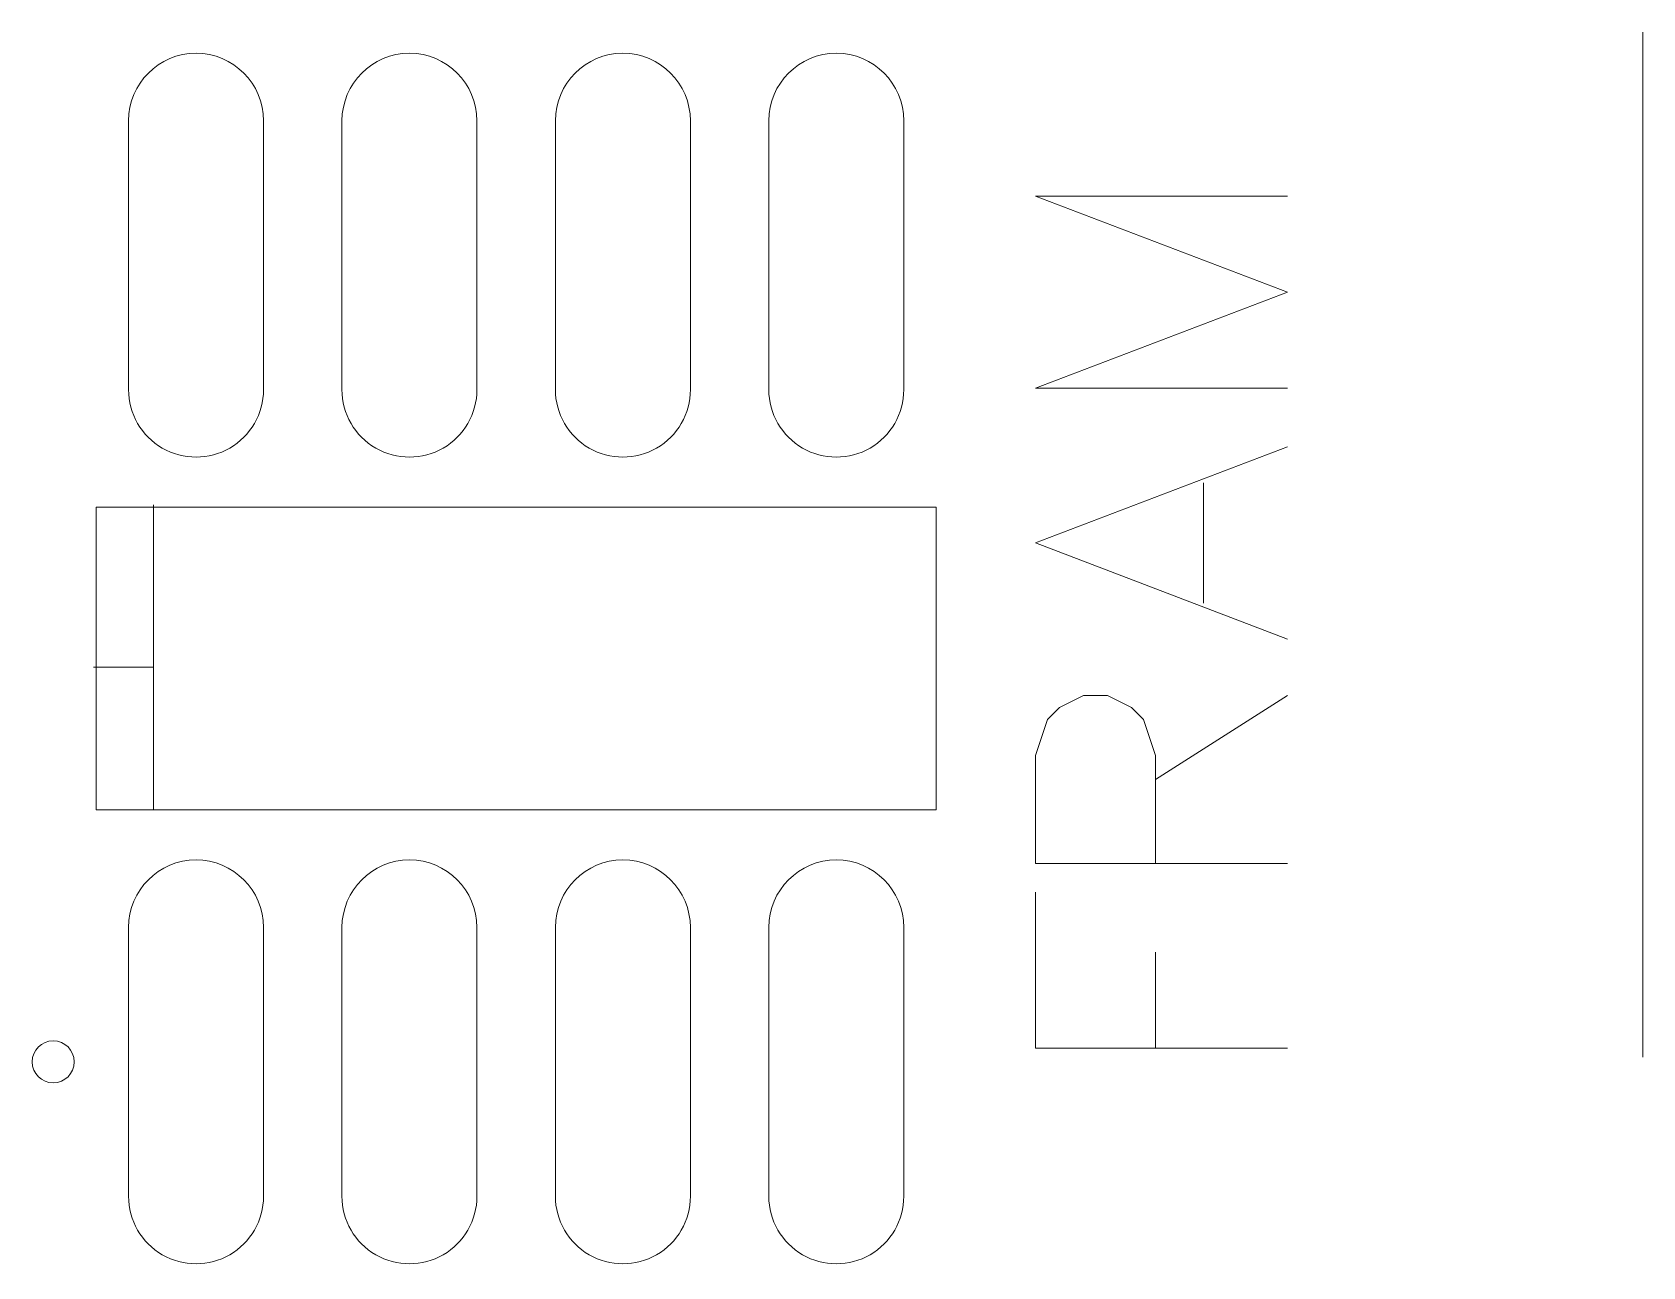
# Model space of a CAD drawing. Header units: millimetres. Extents: x -105 to 95, y -39 to 71.
# Drawn here: x -29.25 to -19.67, y 6.47 to 13.82 of the extents above; entities that cross this region are included whole.
import ezdxf

# ---------------------------------------------------------------- set-up
doc = ezdxf.new("R2010")
doc.units = ezdxf.units.MM
doc.header["$MEASUREMENT"] = 0
doc.layers.add('MultiLayer', color=7, linetype='Continuous')
doc.layers.add('TopOverlay', color=7, linetype='Continuous')

msp = doc.modelspace()

# ---------------------------------------------------------------- linework, layer by layer
at = {"layer": 'MultiLayer', "lineweight": 9}
for points in [[(-19.6659, 7.7203), (-19.6659, 7.7203), (-19.6659, 13.8203), (-19.6659, 13.8203)], [(-28.6768, 11.6933), (-28.6768, 11.6933), (-28.6768, 13.2933), (-28.6768, 13.2933)], [(-27.8736, 11.6933), (-27.8736, 11.6933), (-27.8736, 13.2933), (-27.8736, 13.2933)], [(-27.4068, 11.6933), (-27.4068, 11.6933), (-27.4068, 13.2933), (-27.4068, 13.2933)], [(-26.6036, 11.6933), (-26.6036, 11.6933), (-26.6036, 13.2933), (-26.6036, 13.2933)], [(-26.1368, 11.6933), (-26.1368, 11.6933), (-26.1368, 13.2933), (-26.1368, 13.2933)], [(-25.3336, 11.6933), (-25.3336, 11.6933), (-25.3336, 13.2933), (-25.3336, 13.2933)], [(-24.8668, 11.6933), (-24.8668, 11.6933), (-24.8668, 13.2933), (-24.8668, 13.2933)], [(-24.0636, 11.6933), (-24.0636, 11.6933), (-24.0636, 13.2933), (-24.0636, 13.2933)], [(-28.8702, 10.9933), (-28.8702, 10.9933), (-23.8702, 10.9933), (-23.8702, 10.9933)], [(-28.8702, 9.1933), (-28.8702, 9.1933), (-28.8702, 10.9933), (-28.8702, 10.9933)], [(-28.5292, 9.1933), (-28.5292, 9.1933), (-28.5292, 11.0077), (-28.5292, 11.0077)], [(-23.8702, 9.1933), (-23.8702, 9.1933), (-23.8702, 10.9933), (-23.8702, 10.9933)], [(-28.8848, 10.0425), (-28.8848, 10.0425), (-28.5292, 10.0425), (-28.5292, 10.0425)], [(-28.8702, 9.1933), (-28.8702, 9.1933), (-28.8702, 9.2189), (-28.8702, 9.2189)], [(-28.8702, 9.1933), (-28.8702, 9.1933), (-23.8702, 9.1933), (-23.8702, 9.1933)], [(-28.6768, 6.8933), (-28.6768, 6.8933), (-28.6768, 8.4933), (-28.6768, 8.4933)], [(-27.8736, 6.8933), (-27.8736, 6.8933), (-27.8736, 8.4933), (-27.8736, 8.4933)], [(-27.4068, 6.8933), (-27.4068, 6.8933), (-27.4068, 8.4933), (-27.4068, 8.4933)], [(-26.6036, 6.8933), (-26.6036, 6.8933), (-26.6036, 8.4933), (-26.6036, 8.4933)], [(-26.1368, 6.8933), (-26.1368, 6.8933), (-26.1368, 8.4933), (-26.1368, 8.4933)], [(-25.3336, 6.8933), (-25.3336, 6.8933), (-25.3336, 8.4933), (-25.3336, 8.4933)], [(-24.8668, 6.8933), (-24.8668, 6.8933), (-24.8668, 8.4933), (-24.8668, 8.4933)], [(-24.0636, 6.8933), (-24.0636, 6.8933), (-24.0636, 8.4933), (-24.0636, 8.4933)]]:
    msp.add_open_spline(points, degree=3, dxfattribs=at)
for points, knots in [([(-27.8736, 13.2933), (-27.8736, 13.5151), (-28.0534, 13.6949), (-28.2752, 13.6949), (-28.2752, 13.6949), (-28.497, 13.6949), (-28.6768, 13.5151), (-28.6768, 13.2933)], [0, 0, 0, 0, 0.333333, 0.333333, 0.333333, 0.333333, 1, 1, 1, 1]), ([(-26.6036, 13.2933), (-26.6036, 13.5151), (-26.7834, 13.6949), (-27.0052, 13.6949), (-27.0052, 13.6949), (-27.227, 13.6949), (-27.4068, 13.5151), (-27.4068, 13.2933)], [0, 0, 0, 0, 0.333333, 0.333333, 0.333333, 0.333333, 1, 1, 1, 1]), ([(-25.3336, 13.2933), (-25.3336, 13.5151), (-25.5134, 13.6949), (-25.7352, 13.6949), (-25.7352, 13.6949), (-25.957, 13.6949), (-26.1368, 13.5151), (-26.1368, 13.2933)], [0, 0, 0, 0, 0.333333, 0.333333, 0.333333, 0.333333, 1, 1, 1, 1]), ([(-24.0636, 13.2933), (-24.0636, 13.5151), (-24.2434, 13.6949), (-24.4652, 13.6949), (-24.4652, 13.6949), (-24.687, 13.6949), (-24.8668, 13.5151), (-24.8668, 13.2933)], [0, 0, 0, 0, 0.333333, 0.333333, 0.333333, 0.333333, 1, 1, 1, 1]), ([(-28.6768, 11.6933), (-28.6768, 11.5498), (-28.6003, 11.4173), (-28.476, 11.3455), (-28.476, 11.3455), (-28.3518, 11.2738), (-28.1987, 11.2738), (-28.0744, 11.3455), (-28.0744, 11.3455), (-27.9502, 11.4173), (-27.8736, 11.5498), (-27.8736, 11.6933)], [0, 0, 0, 0, 0.25, 0.25, 0.25, 0.25, 0.5, 0.5, 0.5, 0.5, 1, 1, 1, 1]), ([(-27.4068, 11.6933), (-27.4068, 11.5498), (-27.3303, 11.4173), (-27.206, 11.3455), (-27.206, 11.3455), (-27.0818, 11.2738), (-26.9287, 11.2738), (-26.8044, 11.3455), (-26.8044, 11.3455), (-26.6802, 11.4173), (-26.6036, 11.5498), (-26.6036, 11.6933)], [0, 0, 0, 0, 0.25, 0.25, 0.25, 0.25, 0.5, 0.5, 0.5, 0.5, 1, 1, 1, 1]), ([(-26.1368, 11.6933), (-26.1368, 11.5498), (-26.0603, 11.4173), (-25.936, 11.3455), (-25.936, 11.3455), (-25.8118, 11.2738), (-25.6587, 11.2738), (-25.5344, 11.3455), (-25.5344, 11.3455), (-25.4102, 11.4173), (-25.3336, 11.5498), (-25.3336, 11.6933)], [0, 0, 0, 0, 0.25, 0.25, 0.25, 0.25, 0.5, 0.5, 0.5, 0.5, 1, 1, 1, 1]), ([(-24.8668, 11.6933), (-24.8668, 11.5498), (-24.7903, 11.4173), (-24.666, 11.3455), (-24.666, 11.3455), (-24.5418, 11.2738), (-24.3887, 11.2738), (-24.2644, 11.3455), (-24.2644, 11.3455), (-24.1402, 11.4173), (-24.0636, 11.5498), (-24.0636, 11.6933)], [0, 0, 0, 0, 0.25, 0.25, 0.25, 0.25, 0.5, 0.5, 0.5, 0.5, 1, 1, 1, 1]), ([(-27.8736, 8.4933), (-27.8736, 8.7151), (-28.0534, 8.8949), (-28.2752, 8.8949), (-28.2752, 8.8949), (-28.497, 8.8949), (-28.6768, 8.7151), (-28.6768, 8.4933)], [0, 0, 0, 0, 0.333333, 0.333333, 0.333333, 0.333333, 1, 1, 1, 1]), ([(-26.6036, 8.4933), (-26.6036, 8.7151), (-26.7834, 8.8949), (-27.0052, 8.8949), (-27.0052, 8.8949), (-27.227, 8.8949), (-27.4068, 8.7151), (-27.4068, 8.4933)], [0, 0, 0, 0, 0.333333, 0.333333, 0.333333, 0.333333, 1, 1, 1, 1]), ([(-25.3336, 8.4933), (-25.3336, 8.7151), (-25.5134, 8.8949), (-25.7352, 8.8949), (-25.7352, 8.8949), (-25.957, 8.8949), (-26.1368, 8.7151), (-26.1368, 8.4933)], [0, 0, 0, 0, 0.333333, 0.333333, 0.333333, 0.333333, 1, 1, 1, 1]), ([(-24.0636, 8.4933), (-24.0636, 8.7151), (-24.2434, 8.8949), (-24.4652, 8.8949), (-24.4652, 8.8949), (-24.687, 8.8949), (-24.8668, 8.7151), (-24.8668, 8.4933)], [0, 0, 0, 0, 0.333333, 0.333333, 0.333333, 0.333333, 1, 1, 1, 1]), ([(-29.1252, 7.8183), (-29.1943, 7.8183), (-29.2502, 7.7623), (-29.2502, 7.6933), (-29.2502, 7.6933), (-29.2502, 7.6243), (-29.1943, 7.5683), (-29.1252, 7.5683), (-29.1252, 7.5683), (-29.0562, 7.5683), (-29.0002, 7.6243), (-29.0002, 7.6933), (-29.0002, 7.6933), (-29.0002, 7.7623), (-29.0562, 7.8183), (-29.1252, 7.8183)], [0, 0, 0, 0, 0.2, 0.2, 0.2, 0.2, 0.4, 0.4, 0.4, 0.4, 0.6, 0.6, 0.6, 0.6, 1, 1, 1, 1]), ([(-28.6768, 6.8933), (-28.6768, 6.7498), (-28.6003, 6.6173), (-28.476, 6.5455), (-28.476, 6.5455), (-28.3518, 6.4738), (-28.1987, 6.4738), (-28.0744, 6.5455), (-28.0744, 6.5455), (-27.9502, 6.6173), (-27.8736, 6.7498), (-27.8736, 6.8933)], [0, 0, 0, 0, 0.25, 0.25, 0.25, 0.25, 0.5, 0.5, 0.5, 0.5, 1, 1, 1, 1]), ([(-27.4068, 6.8933), (-27.4068, 6.7498), (-27.3303, 6.6173), (-27.206, 6.5455), (-27.206, 6.5455), (-27.0818, 6.4738), (-26.9287, 6.4738), (-26.8044, 6.5455), (-26.8044, 6.5455), (-26.6802, 6.6173), (-26.6036, 6.7498), (-26.6036, 6.8933)], [0, 0, 0, 0, 0.25, 0.25, 0.25, 0.25, 0.5, 0.5, 0.5, 0.5, 1, 1, 1, 1]), ([(-26.1368, 6.8933), (-26.1368, 6.7498), (-26.0603, 6.6173), (-25.936, 6.5455), (-25.936, 6.5455), (-25.8118, 6.4738), (-25.6587, 6.4738), (-25.5344, 6.5455), (-25.5344, 6.5455), (-25.4102, 6.6173), (-25.3336, 6.7498), (-25.3336, 6.8933)], [0, 0, 0, 0, 0.25, 0.25, 0.25, 0.25, 0.5, 0.5, 0.5, 0.5, 1, 1, 1, 1]), ([(-24.8668, 6.8933), (-24.8668, 6.7498), (-24.7903, 6.6173), (-24.666, 6.5455), (-24.666, 6.5455), (-24.5418, 6.4738), (-24.3887, 6.4738), (-24.2644, 6.5455), (-24.2644, 6.5455), (-24.1402, 6.6173), (-24.0636, 6.7498), (-24.0636, 6.8933)], [0, 0, 0, 0, 0.25, 0.25, 0.25, 0.25, 0.5, 0.5, 0.5, 0.5, 1, 1, 1, 1])]:
    msp.add_open_spline(points, degree=3, knots=knots, dxfattribs=at)
at = {"layer": 'TopOverlay', "color": 6, "lineweight": 9}
for points in [[(-23.2796, 12.8447), (-23.2796, 12.8447), (-21.7799, 12.2733), (-21.7799, 12.2733)], [(-23.2796, 12.8447), (-23.2796, 12.8447), (-21.7799, 12.8447), (-21.7799, 12.8447)], [(-23.2796, 11.702), (-23.2796, 11.702), (-21.7799, 12.2733), (-21.7799, 12.2733)], [(-23.2796, 11.702), (-23.2796, 11.702), (-21.7799, 11.702), (-21.7799, 11.702)], [(-21.7799, 11.3521), (-21.7799, 11.3521), (-23.2796, 10.7808), (-23.2796, 10.7808)], [(-22.2798, 10.4237), (-22.2798, 10.4237), (-22.2798, 11.1379), (-22.2798, 11.1379)], [(-23.2796, 10.7808), (-23.2796, 10.7808), (-21.7799, 10.2095), (-21.7799, 10.2095)], [(-23.1368, 9.8025), (-23.1368, 9.8025), (-22.9939, 9.8739), (-22.9939, 9.8739)], [(-22.9939, 9.8739), (-22.9939, 9.8739), (-22.8511, 9.8739), (-22.8511, 9.8739)], [(-22.8511, 9.8739), (-22.8511, 9.8739), (-22.7083, 9.8025), (-22.7083, 9.8025)], [(-22.5654, 9.374), (-22.5654, 9.374), (-21.7799, 9.8739), (-21.7799, 9.8739)], [(-23.2082, 9.731), (-23.2082, 9.731), (-23.1368, 9.8025), (-23.1368, 9.8025)], [(-22.7083, 9.8025), (-22.7083, 9.8025), (-22.6369, 9.731), (-22.6369, 9.731)], [(-23.2796, 9.5168), (-23.2796, 9.5168), (-23.2082, 9.731), (-23.2082, 9.731)], [(-22.6369, 9.731), (-22.6369, 9.731), (-22.5654, 9.5168), (-22.5654, 9.5168)], [(-23.2796, 8.8741), (-23.2796, 8.8741), (-23.2796, 9.5168), (-23.2796, 9.5168)], [(-22.5654, 9.5168), (-22.5654, 9.5168), (-22.5654, 8.8741), (-22.5654, 8.8741)], [(-23.2796, 8.8741), (-23.2796, 8.8741), (-21.7799, 8.8741), (-21.7799, 8.8741)], [(-23.2796, 7.7743), (-23.2796, 7.7743), (-23.2796, 8.7027), (-23.2796, 8.7027)], [(-22.5654, 7.7743), (-22.5654, 7.7743), (-22.5654, 8.3456), (-22.5654, 8.3456)], [(-23.2796, 7.7743), (-23.2796, 7.7743), (-21.7799, 7.7743), (-21.7799, 7.7743)]]:
    msp.add_open_spline(points, degree=3, dxfattribs=at)

doc.saveas('drawing.dxf')
